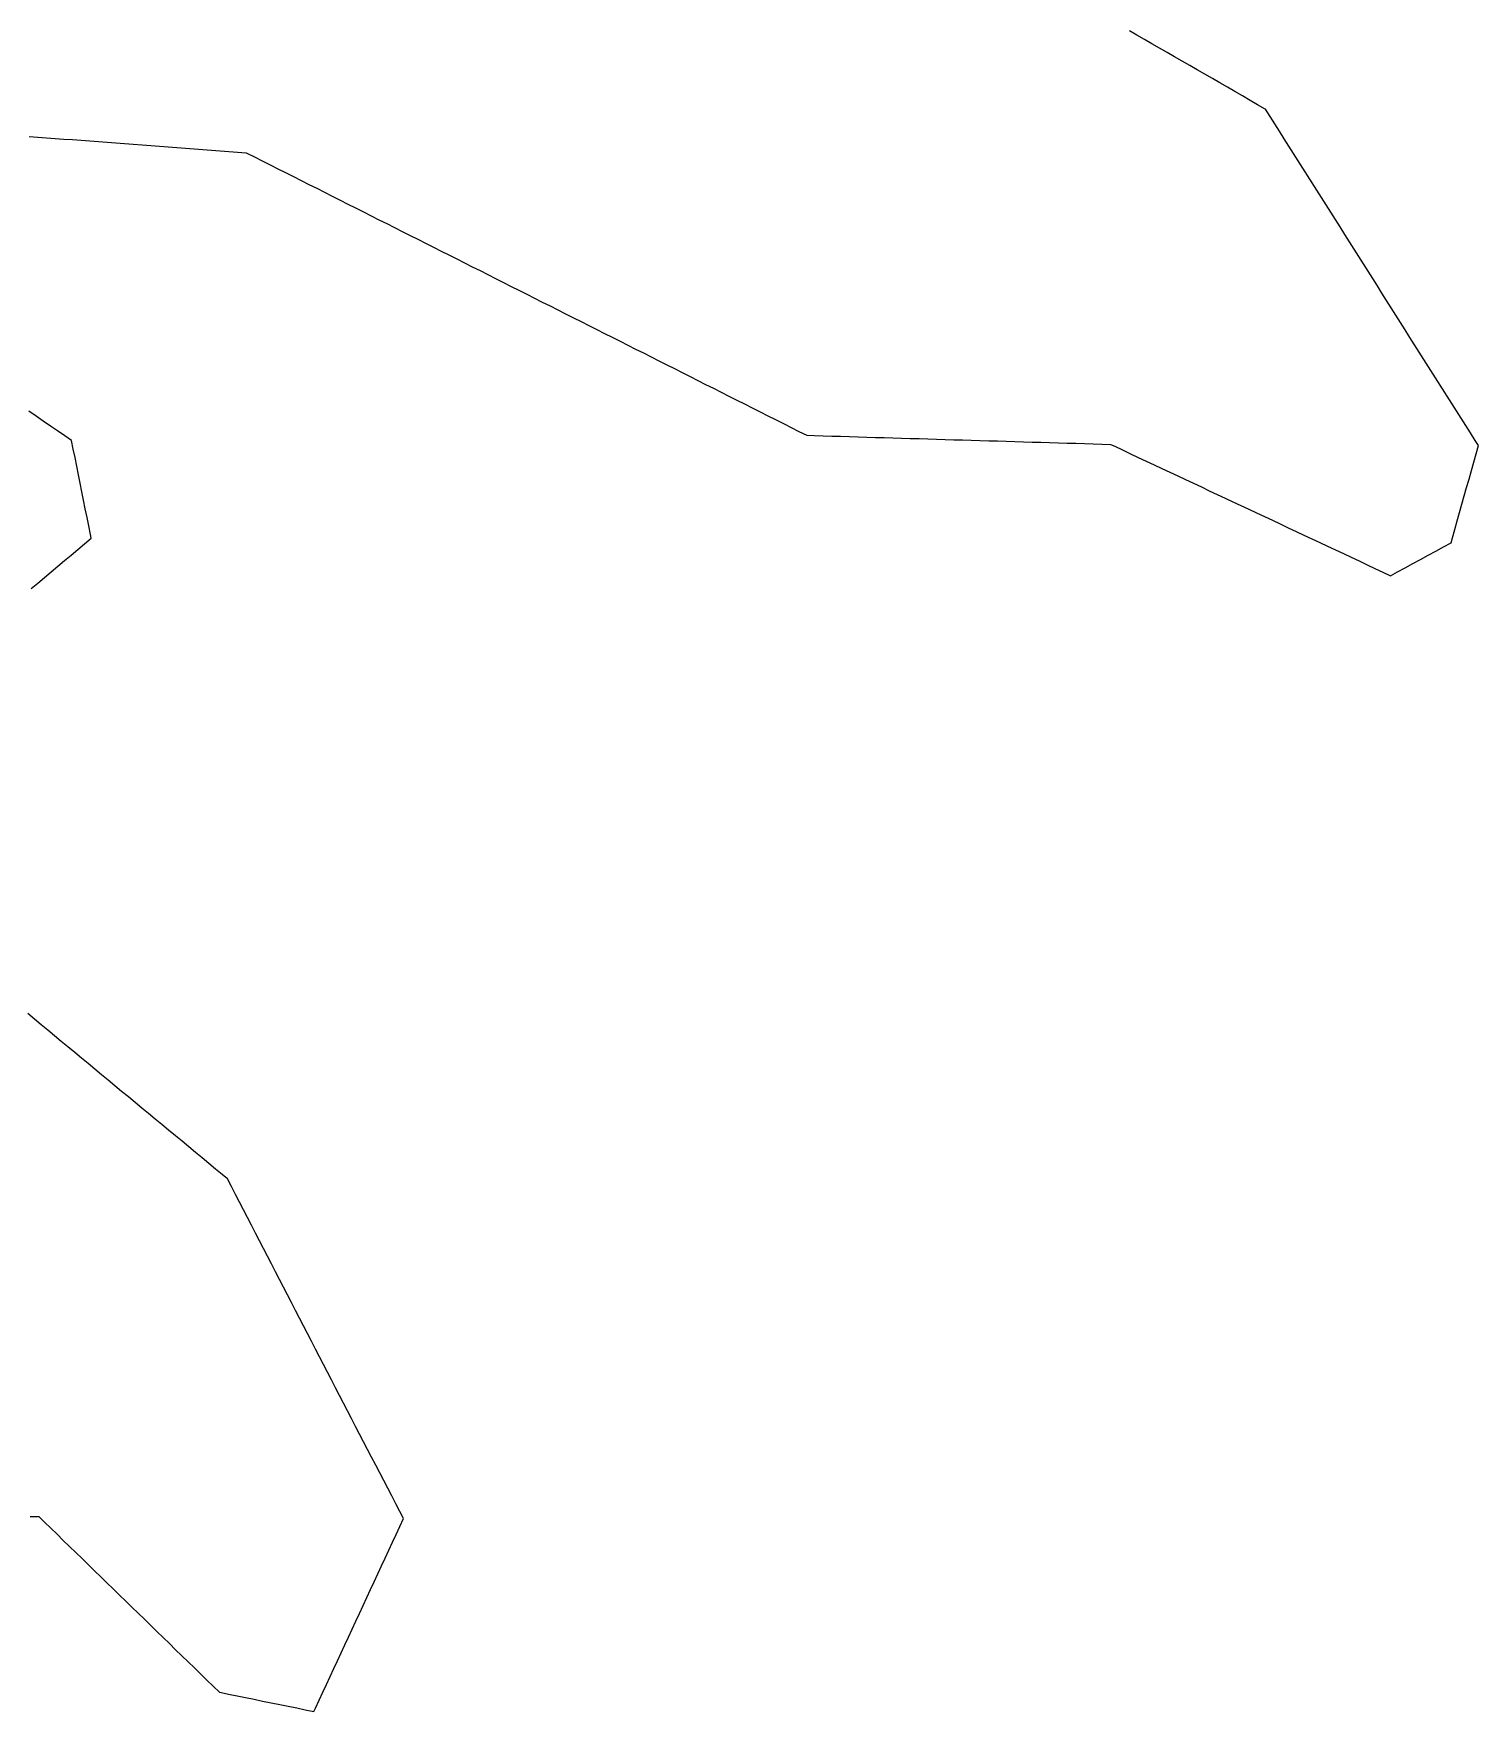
# Model space of a CAD drawing. Header units: millimetres. Extents: x 230 to 3347, y 514 to 5196.
# Drawn here: x 2990.5 to 3156.4, y 2073 to 2265.7 of the extents above; entities that cross this region are included whole.
import ezdxf

# ---------------------------------------------------------------- set-up
doc = ezdxf.new("R2010")
doc.units = ezdxf.units.MM
doc.layers.add('ALL_ISLANDS', color=7, linetype='Continuous')
doc.layers.add('OUTLINE_ISLAND_01', color=7, linetype='Continuous')

msp = doc.modelspace()

# ---------------------------------------------------------------- linework, layer by layer
at = {"layer": 'ALL_ISLANDS'}
for points in [[(2990.0049, 2253.9139), (2991.002, 2253.8383), (2991.9992, 2253.7627), (2992.9963, 2253.6871), (2993.9934, 2253.6115), (2994.9906, 2253.5359), (2995.9877, 2253.4603), (2996.9849, 2253.3847), (2997.982, 2253.3091), (2998.9791, 2253.2335), (2999.9763, 2253.1579), (3000.9734, 2253.0823), (3001.9705, 2253.0067), (3002.9677, 2252.9311), (3003.9648, 2252.8555), (3004.962, 2252.7799), (3005.9591, 2252.7043), (3006.9562, 2252.6287), (3007.9534, 2252.5531), (3008.9505, 2252.4775), (3009.9477, 2252.4019), (3010.9448, 2252.3263), (3011.9419, 2252.2507), (3012.9391, 2252.1751), (3013.9362, 2252.0995), (3014.9333, 2252.0239), (3014.9847, 2251.998), (3015.8776, 2251.5478), (3016.7705, 2251.0975), (3017.6634, 2250.6473), (3018.5564, 2250.197), (3019.4493, 2249.7468), (3020.3422, 2249.2966), (3021.2351, 2248.8463), (3022.128, 2248.3961), (3023.0209, 2247.9458), (3023.9138, 2247.4956), (3024.8067, 2247.0454), (3025.6996, 2246.5951), (3026.5925, 2246.1449), (3027.4854, 2245.6946), (3028.3783, 2245.2444), (3029.2712, 2244.7941), (3030.1641, 2244.3439), (3031.057, 2243.8937), (3031.95, 2243.4434), (3032.8429, 2242.9932), (3033.7358, 2242.5429), (3034.6287, 2242.0927), (3035.5216, 2241.6424), (3036.4145, 2241.1922), (3037.3074, 2240.742), (3038.2003, 2240.2917), (3039.0932, 2239.8415), (3039.9861, 2239.3912), (3040.879, 2238.941), (3041.7719, 2238.4908), (3042.6648, 2238.0405), (3043.5577, 2237.5903), (3044.4506, 2237.14), (3045.3436, 2236.6898), (3046.2365, 2236.2395), (3047.1294, 2235.7893), (3048.0223, 2235.3391), (3048.9152, 2234.8888), (3049.8081, 2234.4386), (3050.701, 2233.9883), (3051.5939, 2233.5381), (3052.4868, 2233.0879), (3053.3797, 2232.6376), (3054.2726, 2232.1874), (3055.1655, 2231.7371), (3056.0584, 2231.2869), (3056.9513, 2230.8366), (3057.8442, 2230.3864), (3058.7372, 2229.9362), (3059.6301, 2229.4859), (3060.523, 2229.0357), (3061.4159, 2228.5854), (3062.3088, 2228.1352), (3063.2017, 2227.685), (3064.0946, 2227.2347), (3064.9875, 2226.7845), (3065.8804, 2226.3342), (3066.7733, 2225.884), (3067.6662, 2225.4337), (3068.5591, 2224.9835), (3069.452, 2224.5333), (3070.3449, 2224.083), (3071.2378, 2223.6328), (3072.1308, 2223.1825), (3073.0237, 2222.7323), (3073.9166, 2222.2821), (3074.8095, 2221.8318), (3075.7024, 2221.3816), (3076.5953, 2220.9313), (3077.4882, 2220.4811), (3078.3811, 2220.0308), (3079.274, 2219.5806), (3080.1718, 2219.5539), (3081.1713, 2219.5241), (3082.1709, 2219.4943), (3083.1705, 2219.4645), (3084.17, 2219.4347), (3085.1696, 2219.4049), (3086.1691, 2219.3752), (3087.1687, 2219.3454), (3088.1682, 2219.3156), (3089.1678, 2219.2858), (3090.1673, 2219.256), (3091.1669, 2219.2263), (3092.1665, 2219.1965), (3093.166, 2219.1667), (3094.1656, 2219.1369), (3095.1651, 2219.1071), (3096.1647, 2219.0773), (3097.1642, 2219.0476), (3098.1638, 2219.0178), (3099.1634, 2218.988), (3100.1629, 2218.9582), (3101.1625, 2218.9284), (3102.162, 2218.8987), (3103.1616, 2218.8689), (3104.1611, 2218.8391), (3105.1607, 2218.8093), (3106.1603, 2218.7795), (3107.1598, 2218.7497), (3108.1594, 2218.72), (3109.1589, 2218.6902), (3110.1585, 2218.6604), (3111.158, 2218.6306), (3112.1576, 2218.6008), (3113.1571, 2218.571), (3114.1567, 2218.5413), (3114.6257, 2218.3211), (3115.5309, 2217.8961), (3116.4361, 2217.4711), (3117.3413, 2217.0461), (3118.2465, 2216.6211), (3119.1517, 2216.196), (3120.0569, 2215.771), (3120.962, 2215.346), (3121.8672, 2214.921), (3122.7724, 2214.496), (3123.6776, 2214.071), (3124.5828, 2213.646), (3125.488, 2213.221), (3126.3932, 2212.796), (3127.2984, 2212.371), (3128.2036, 2211.946), (3129.1088, 2211.521), (3130.014, 2211.096), (3130.9192, 2210.671), (3131.8243, 2210.246), (3132.7295, 2209.821), (3133.6347, 2209.396), (3134.5399, 2208.971), (3135.4451, 2208.546), (3136.3503, 2208.121), (3137.2555, 2207.696), (3138.1607, 2207.271), (3139.0659, 2206.846), (3139.9711, 2206.421), (3140.8763, 2205.996), (3141.7815, 2205.571), (3142.6867, 2205.146), (3143.5918, 2204.721), (3144.497, 2204.296), (3145.4022, 2203.871), (3146.3074, 2203.446), (3147.1099, 2203.8851), (3147.9871, 2204.3652), (3148.8643, 2204.8453), (3149.7415, 2205.3254), (3150.6188, 2205.8055), (3151.496, 2206.2855), (3152.3732, 2206.7656), (3153.2504, 2207.2457), (3153.4107, 2207.817), (3153.6808, 2208.7798), (3153.951, 2209.7426), (3154.2211, 2210.7054), (3154.4912, 2211.6682), (3154.7614, 2212.6311), (3155.0315, 2213.5939), (3155.3017, 2214.5567), (3155.5718, 2215.5195), (3155.8419, 2216.4824), (3156.1121, 2217.4452), (3156.3822, 2218.408), (3156.0068, 2219.0012), (3155.4721, 2219.8462), (3154.9374, 2220.6913), (3154.4027, 2221.5363), (3153.8679, 2222.3813), (3153.3332, 2223.2263), (3152.7985, 2224.0714), (3152.2637, 2224.9164), (3151.729, 2225.7614), (3151.1943, 2226.6064), (3150.6596, 2227.4515), (3150.1248, 2228.2965), (3149.5901, 2229.1415), (3149.0554, 2229.9865), (3148.5207, 2230.8316), (3147.9859, 2231.6766), (3147.4512, 2232.5216), (3146.9165, 2233.3666), (3146.3818, 2234.2117), (3145.847, 2235.0567), (3145.3123, 2235.9017), (3144.7776, 2236.7467), (3144.2429, 2237.5918), (3143.7081, 2238.4368), (3143.1734, 2239.2818), (3142.6387, 2240.1268), (3142.1039, 2240.9719), (3141.5692, 2241.8169), (3141.0345, 2242.6619), (3140.4998, 2243.5069), (3139.965, 2244.352), (3139.4303, 2245.197), (3138.8956, 2246.042), (3138.3609, 2246.887), (3137.8261, 2247.7321), (3137.2914, 2248.5771), (3136.7567, 2249.4221), (3136.222, 2250.2671), (3135.6872, 2251.1122), (3135.1525, 2251.9572), (3134.6178, 2252.8022), (3134.0831, 2253.6472), (3133.5483, 2254.4923), (3133.0136, 2255.3373), (3132.4789, 2256.1823), (3131.9442, 2257.0273), (3131.9023, 2257.0515), (3131.0362, 2257.5512), (3130.17, 2258.0509), (3129.3038, 2258.5506), (3128.4376, 2259.0504), (3127.5714, 2259.5501), (3126.7052, 2260.0498), (3125.8391, 2260.5496), (3124.9729, 2261.0493), (3124.1067, 2261.549), (3123.2405, 2262.0487), (3122.3743, 2262.5485), (3121.5081, 2263.0482), (3120.642, 2263.5479), (3119.7758, 2264.0476), (3118.9096, 2264.5474), (3118.0434, 2265.0471), (3117.1772, 2265.5468), (3116.311, 2266.0465)], [(2990.2425, 2201.9741), (2991.0088, 2202.6166), (2991.7751, 2203.2591), (2992.5414, 2203.9015), (2993.3077, 2204.544), (2994.074, 2205.1865), (2994.8403, 2205.829), (2995.6066, 2206.4715), (2996.3729, 2207.114), (2997.1392, 2207.7565), (2997.0516, 2208.1929), (2996.8549, 2209.1734), (2996.6582, 2210.1538), (2996.4614, 2211.1343), (2996.2647, 2212.1147), (2996.068, 2213.0952), (2995.8713, 2214.0757), (2995.6745, 2215.0561), (2995.4778, 2216.0366), (2995.2811, 2217.017), (2995.0843, 2217.9975), (2994.8876, 2218.9779), (2994.1072, 2219.5129), (2993.2825, 2220.0784), (2992.4577, 2220.6438), (2991.6329, 2221.2092), (2990.8081, 2221.7747), (2989.9833, 2222.3401)], [(2990.1149, 2095.4137), (2991.1148, 2095.4065), (2991.7836, 2094.7556), (2992.5002, 2094.0581), (2993.2167, 2093.3606), (2993.9333, 2092.6631), (2994.6499, 2091.9656), (2995.3665, 2091.2682), (2996.0831, 2090.5707), (2996.7997, 2089.8732), (2997.5163, 2089.1757), (2998.2329, 2088.4782), (2998.9495, 2087.7807), (2999.6661, 2087.0832), (3000.3827, 2086.3857), (3001.0993, 2085.6882), (3001.8158, 2084.9907), (3002.5324, 2084.2932), (3003.249, 2083.5957), (3003.9656, 2082.8982), (3004.6822, 2082.2007), (3005.3988, 2081.5032), (3006.1154, 2080.8058), (3006.832, 2080.1083), (3007.5486, 2079.4108), (3008.2652, 2078.7133), (3008.9818, 2078.0158), (3009.6984, 2077.3183), (3010.4149, 2076.6208), (3011.1315, 2075.9233), (3011.8481, 2075.2258), (3011.9178, 2075.2116), (3012.8977, 2075.0118), (3013.8775, 2074.812), (3014.8574, 2074.6122), (3015.8372, 2074.4125), (3016.817, 2074.2127), (3017.7969, 2074.0129), (3018.7767, 2073.8131), (3019.7566, 2073.6133), (3020.7364, 2073.4135), (3021.7162, 2073.2137), (3022.6961, 2073.014), (3022.8732, 2073.3957), (3023.294, 2074.3029), (3023.7148, 2075.21), (3024.1356, 2076.1172), (3024.5565, 2077.0243), (3024.9773, 2077.9315), (3025.3981, 2078.8386), (3025.8189, 2079.7458), (3026.2397, 2080.6529), (3026.6605, 2081.56), (3027.0814, 2082.4672), (3027.5022, 2083.3743), (3027.923, 2084.2815), (3028.3438, 2085.1886), (3028.7646, 2086.0958), (3029.1855, 2087.0029), (3029.6063, 2087.9101), (3030.0271, 2088.8172), (3030.4479, 2089.7243), (3030.8687, 2090.6315), (3031.2895, 2091.5386), (3031.7104, 2092.4458), (3032.1312, 2093.3529), (3032.552, 2094.2601), (3032.9728, 2095.1672), (3032.5491, 2095.986), (3032.0894, 2096.8741), (3031.6298, 2097.7622), (3031.1702, 2098.6503), (3030.7106, 2099.5384), (3030.2509, 2100.4265), (3029.7913, 2101.3147), (3029.3317, 2102.2028), (3028.872, 2103.0909), (3028.4124, 2103.979), (3027.9528, 2104.8671), (3027.4932, 2105.7552), (3027.0335, 2106.6433), (3026.5739, 2107.5314), (3026.1143, 2108.4195), (3025.6546, 2109.3077), (3025.195, 2110.1958), (3024.7354, 2111.0839), (3024.2758, 2111.972), (3023.8161, 2112.8601), (3023.3565, 2113.7482), (3022.8969, 2114.6363), (3022.4372, 2115.5244), (3021.9776, 2116.4125), (3021.518, 2117.3007), (3021.0584, 2118.1888), (3020.5987, 2119.0769), (3020.1391, 2119.965), (3019.6795, 2120.8531), (3019.2198, 2121.7412), (3018.7602, 2122.6293), (3018.3006, 2123.5174), (3017.841, 2124.4055), (3017.3813, 2125.2937), (3016.9217, 2126.1818), (3016.4621, 2127.0699), (3016.0024, 2127.958), (3015.5428, 2128.8461), (3015.0832, 2129.7342), (3014.6236, 2130.6223), (3014.1639, 2131.5104), (3013.7043, 2132.3985), (3013.2447, 2133.2867), (3012.785, 2134.1748), (3012.1881, 2134.6688), (3011.4176, 2135.3063), (3010.6472, 2135.9439), (3009.8768, 2136.5814), (3009.1064, 2137.219), (3008.336, 2137.8565), (3007.5656, 2138.4941), (3006.7952, 2139.1316), (3006.0247, 2139.7691), (3005.2543, 2140.4067), (3004.4839, 2141.0442), (3003.7135, 2141.6818), (3002.9431, 2142.3193), (3002.1727, 2142.9569), (3001.4023, 2143.5944), (3000.6318, 2144.2319), (2999.8614, 2144.8695), (2999.091, 2145.507), (2998.3206, 2146.1446), (2997.5502, 2146.7821), (2996.7798, 2147.4197), (2996.0094, 2148.0572), (2995.2389, 2148.6947), (2994.4685, 2149.3323), (2993.6981, 2149.9698), (2992.9277, 2150.6074), (2992.1573, 2151.2449), (2991.3869, 2151.8825), (2990.6164, 2152.52), (2989.846, 2153.1575)]]:
    msp.add_lwpolyline(points, dxfattribs=at)
at = {"layer": 'OUTLINE_ISLAND_01'}
for points in [[(2990.0049, 2253.9139), (2991.002, 2253.8383), (2991.9992, 2253.7627), (2992.9963, 2253.6871), (2993.9934, 2253.6115), (2994.9906, 2253.5359), (2995.9877, 2253.4603), (2996.9849, 2253.3847), (2997.982, 2253.3091), (2998.9791, 2253.2335), (2999.9763, 2253.1579), (3000.9734, 2253.0823), (3001.9705, 2253.0067), (3002.9677, 2252.9311), (3003.9648, 2252.8555), (3004.962, 2252.7799), (3005.9591, 2252.7043), (3006.9562, 2252.6287), (3007.9534, 2252.5531), (3008.9505, 2252.4775), (3009.9477, 2252.4019), (3010.9448, 2252.3263), (3011.9419, 2252.2507), (3012.9391, 2252.1751), (3013.9362, 2252.0995), (3014.9333, 2252.0239), (3014.9847, 2251.998), (3015.8776, 2251.5478), (3016.7705, 2251.0975), (3017.6634, 2250.6473), (3018.5564, 2250.197), (3019.4493, 2249.7468), (3020.3422, 2249.2966), (3021.2351, 2248.8463), (3022.128, 2248.3961), (3023.0209, 2247.9458), (3023.9138, 2247.4956), (3024.8067, 2247.0454), (3025.6996, 2246.5951), (3026.5925, 2246.1449), (3027.4854, 2245.6946), (3028.3783, 2245.2444), (3029.2712, 2244.7941), (3030.1641, 2244.3439), (3031.057, 2243.8937), (3031.95, 2243.4434), (3032.8429, 2242.9932), (3033.7358, 2242.5429), (3034.6287, 2242.0927), (3035.5216, 2241.6424), (3036.4145, 2241.1922), (3037.3074, 2240.742), (3038.2003, 2240.2917), (3039.0932, 2239.8415), (3039.9861, 2239.3912), (3040.879, 2238.941), (3041.7719, 2238.4908), (3042.6648, 2238.0405), (3043.5577, 2237.5903), (3044.4506, 2237.14), (3045.3436, 2236.6898), (3046.2365, 2236.2395), (3047.1294, 2235.7893), (3048.0223, 2235.3391), (3048.9152, 2234.8888), (3049.8081, 2234.4386), (3050.701, 2233.9883), (3051.5939, 2233.5381), (3052.4868, 2233.0879), (3053.3797, 2232.6376), (3054.2726, 2232.1874), (3055.1655, 2231.7371), (3056.0584, 2231.2869), (3056.9513, 2230.8366), (3057.8442, 2230.3864), (3058.7372, 2229.9362), (3059.6301, 2229.4859), (3060.523, 2229.0357), (3061.4159, 2228.5854), (3062.3088, 2228.1352), (3063.2017, 2227.685), (3064.0946, 2227.2347), (3064.9875, 2226.7845), (3065.8804, 2226.3342), (3066.7733, 2225.884), (3067.6662, 2225.4337), (3068.5591, 2224.9835), (3069.452, 2224.5333), (3070.3449, 2224.083), (3071.2378, 2223.6328), (3072.1308, 2223.1825), (3073.0237, 2222.7323), (3073.9166, 2222.2821), (3074.8095, 2221.8318), (3075.7024, 2221.3816), (3076.5953, 2220.9313), (3077.4882, 2220.4811), (3078.3811, 2220.0308), (3079.274, 2219.5806), (3080.1718, 2219.5539), (3081.1713, 2219.5241), (3082.1709, 2219.4943), (3083.1705, 2219.4645), (3084.17, 2219.4347), (3085.1696, 2219.4049), (3086.1691, 2219.3752), (3087.1687, 2219.3454), (3088.1682, 2219.3156), (3089.1678, 2219.2858), (3090.1673, 2219.256), (3091.1669, 2219.2263), (3092.1665, 2219.1965), (3093.166, 2219.1667), (3094.1656, 2219.1369), (3095.1651, 2219.1071), (3096.1647, 2219.0773), (3097.1642, 2219.0476), (3098.1638, 2219.0178), (3099.1634, 2218.988), (3100.1629, 2218.9582), (3101.1625, 2218.9284), (3102.162, 2218.8987), (3103.1616, 2218.8689), (3104.1611, 2218.8391), (3105.1607, 2218.8093), (3106.1603, 2218.7795), (3107.1598, 2218.7497), (3108.1594, 2218.72), (3109.1589, 2218.6902), (3110.1585, 2218.6604), (3111.158, 2218.6306), (3112.1576, 2218.6008), (3113.1571, 2218.571), (3114.1567, 2218.5413), (3114.6257, 2218.3211), (3115.5309, 2217.8961), (3116.4361, 2217.4711), (3117.3413, 2217.0461), (3118.2465, 2216.6211), (3119.1517, 2216.196), (3120.0569, 2215.771), (3120.962, 2215.346), (3121.8672, 2214.921), (3122.7724, 2214.496), (3123.6776, 2214.071), (3124.5828, 2213.646), (3125.488, 2213.221), (3126.3932, 2212.796), (3127.2984, 2212.371), (3128.2036, 2211.946), (3129.1088, 2211.521), (3130.014, 2211.096), (3130.9192, 2210.671), (3131.8243, 2210.246), (3132.7295, 2209.821), (3133.6347, 2209.396), (3134.5399, 2208.971), (3135.4451, 2208.546), (3136.3503, 2208.121), (3137.2555, 2207.696), (3138.1607, 2207.271), (3139.0659, 2206.846), (3139.9711, 2206.421), (3140.8763, 2205.996), (3141.7815, 2205.571), (3142.6867, 2205.146), (3143.5918, 2204.721), (3144.497, 2204.296), (3145.4022, 2203.871), (3146.3074, 2203.446), (3147.1099, 2203.8851), (3147.9871, 2204.3652), (3148.8643, 2204.8453), (3149.7415, 2205.3254), (3150.6188, 2205.8055), (3151.496, 2206.2855), (3152.3732, 2206.7656), (3153.2504, 2207.2457), (3153.4107, 2207.817), (3153.6808, 2208.7798), (3153.951, 2209.7426), (3154.2211, 2210.7054), (3154.4912, 2211.6682), (3154.7614, 2212.6311), (3155.0315, 2213.5939), (3155.3017, 2214.5567), (3155.5718, 2215.5195), (3155.8419, 2216.4824), (3156.1121, 2217.4452), (3156.3822, 2218.408), (3156.0068, 2219.0012), (3155.4721, 2219.8462), (3154.9374, 2220.6913), (3154.4027, 2221.5363), (3153.8679, 2222.3813), (3153.3332, 2223.2263), (3152.7985, 2224.0714), (3152.2637, 2224.9164), (3151.729, 2225.7614), (3151.1943, 2226.6064), (3150.6596, 2227.4515), (3150.1248, 2228.2965), (3149.5901, 2229.1415), (3149.0554, 2229.9865), (3148.5207, 2230.8316), (3147.9859, 2231.6766), (3147.4512, 2232.5216), (3146.9165, 2233.3666), (3146.3818, 2234.2117), (3145.847, 2235.0567), (3145.3123, 2235.9017), (3144.7776, 2236.7467), (3144.2429, 2237.5918), (3143.7081, 2238.4368), (3143.1734, 2239.2818), (3142.6387, 2240.1268), (3142.1039, 2240.9719), (3141.5692, 2241.8169), (3141.0345, 2242.6619), (3140.4998, 2243.5069), (3139.965, 2244.352), (3139.4303, 2245.197), (3138.8956, 2246.042), (3138.3609, 2246.887), (3137.8261, 2247.7321), (3137.2914, 2248.5771), (3136.7567, 2249.4221), (3136.222, 2250.2671), (3135.6872, 2251.1122), (3135.1525, 2251.9572), (3134.6178, 2252.8022), (3134.0831, 2253.6472), (3133.5483, 2254.4923), (3133.0136, 2255.3373), (3132.4789, 2256.1823), (3131.9442, 2257.0273), (3131.9023, 2257.0515), (3131.0362, 2257.5512), (3130.17, 2258.0509), (3129.3038, 2258.5506), (3128.4376, 2259.0504), (3127.5714, 2259.5501), (3126.7052, 2260.0498), (3125.8391, 2260.5496), (3124.9729, 2261.0493), (3124.1067, 2261.549), (3123.2405, 2262.0487), (3122.3743, 2262.5485), (3121.5081, 2263.0482), (3120.642, 2263.5479), (3119.7758, 2264.0476), (3118.9096, 2264.5474), (3118.0434, 2265.0471), (3117.1772, 2265.5468), (3116.311, 2266.0465)], [(2990.2425, 2201.9741), (2991.0088, 2202.6166), (2991.7751, 2203.2591), (2992.5414, 2203.9015), (2993.3077, 2204.544), (2994.074, 2205.1865), (2994.8403, 2205.829), (2995.6066, 2206.4715), (2996.3729, 2207.114), (2997.1392, 2207.7565), (2997.0516, 2208.1929), (2996.8549, 2209.1734), (2996.6582, 2210.1538), (2996.4614, 2211.1343), (2996.2647, 2212.1147), (2996.068, 2213.0952), (2995.8713, 2214.0757), (2995.6745, 2215.0561), (2995.4778, 2216.0366), (2995.2811, 2217.017), (2995.0843, 2217.9975), (2994.8876, 2218.9779), (2994.1072, 2219.5129), (2993.2825, 2220.0784), (2992.4577, 2220.6438), (2991.6329, 2221.2092), (2990.8081, 2221.7747), (2989.9833, 2222.3401)], [(2990.1149, 2095.4137), (2991.1148, 2095.4065), (2991.7836, 2094.7556), (2992.5002, 2094.0581), (2993.2167, 2093.3606), (2993.9333, 2092.6631), (2994.6499, 2091.9656), (2995.3665, 2091.2682), (2996.0831, 2090.5707), (2996.7997, 2089.8732), (2997.5163, 2089.1757), (2998.2329, 2088.4782), (2998.9495, 2087.7807), (2999.6661, 2087.0832), (3000.3827, 2086.3857), (3001.0993, 2085.6882), (3001.8158, 2084.9907), (3002.5324, 2084.2932), (3003.249, 2083.5957), (3003.9656, 2082.8982), (3004.6822, 2082.2007), (3005.3988, 2081.5032), (3006.1154, 2080.8058), (3006.832, 2080.1083), (3007.5486, 2079.4108), (3008.2652, 2078.7133), (3008.9818, 2078.0158), (3009.6984, 2077.3183), (3010.4149, 2076.6208), (3011.1315, 2075.9233), (3011.8481, 2075.2258), (3011.9178, 2075.2116), (3012.8977, 2075.0118), (3013.8775, 2074.812), (3014.8574, 2074.6122), (3015.8372, 2074.4125), (3016.817, 2074.2127), (3017.7969, 2074.0129), (3018.7767, 2073.8131), (3019.7566, 2073.6133), (3020.7364, 2073.4135), (3021.7162, 2073.2137), (3022.6961, 2073.014), (3022.8732, 2073.3957), (3023.294, 2074.3029), (3023.7148, 2075.21), (3024.1356, 2076.1172), (3024.5565, 2077.0243), (3024.9773, 2077.9315), (3025.3981, 2078.8386), (3025.8189, 2079.7458), (3026.2397, 2080.6529), (3026.6605, 2081.56), (3027.0814, 2082.4672), (3027.5022, 2083.3743), (3027.923, 2084.2815), (3028.3438, 2085.1886), (3028.7646, 2086.0958), (3029.1855, 2087.0029), (3029.6063, 2087.9101), (3030.0271, 2088.8172), (3030.4479, 2089.7243), (3030.8687, 2090.6315), (3031.2895, 2091.5386), (3031.7104, 2092.4458), (3032.1312, 2093.3529), (3032.552, 2094.2601), (3032.9728, 2095.1672), (3032.5491, 2095.986), (3032.0894, 2096.8741), (3031.6298, 2097.7622), (3031.1702, 2098.6503), (3030.7106, 2099.5384), (3030.2509, 2100.4265), (3029.7913, 2101.3147), (3029.3317, 2102.2028), (3028.872, 2103.0909), (3028.4124, 2103.979), (3027.9528, 2104.8671), (3027.4932, 2105.7552), (3027.0335, 2106.6433), (3026.5739, 2107.5314), (3026.1143, 2108.4195), (3025.6546, 2109.3077), (3025.195, 2110.1958), (3024.7354, 2111.0839), (3024.2758, 2111.972), (3023.8161, 2112.8601), (3023.3565, 2113.7482), (3022.8969, 2114.6363), (3022.4372, 2115.5244), (3021.9776, 2116.4125), (3021.518, 2117.3007), (3021.0584, 2118.1888), (3020.5987, 2119.0769), (3020.1391, 2119.965), (3019.6795, 2120.8531), (3019.2198, 2121.7412), (3018.7602, 2122.6293), (3018.3006, 2123.5174), (3017.841, 2124.4055), (3017.3813, 2125.2937), (3016.9217, 2126.1818), (3016.4621, 2127.0699), (3016.0024, 2127.958), (3015.5428, 2128.8461), (3015.0832, 2129.7342), (3014.6236, 2130.6223), (3014.1639, 2131.5104), (3013.7043, 2132.3985), (3013.2447, 2133.2867), (3012.785, 2134.1748), (3012.1881, 2134.6688), (3011.4176, 2135.3063), (3010.6472, 2135.9439), (3009.8768, 2136.5814), (3009.1064, 2137.219), (3008.336, 2137.8565), (3007.5656, 2138.4941), (3006.7952, 2139.1316), (3006.0247, 2139.7691), (3005.2543, 2140.4067), (3004.4839, 2141.0442), (3003.7135, 2141.6818), (3002.9431, 2142.3193), (3002.1727, 2142.9569), (3001.4023, 2143.5944), (3000.6318, 2144.2319), (2999.8614, 2144.8695), (2999.091, 2145.507), (2998.3206, 2146.1446), (2997.5502, 2146.7821), (2996.7798, 2147.4197), (2996.0094, 2148.0572), (2995.2389, 2148.6947), (2994.4685, 2149.3323), (2993.6981, 2149.9698), (2992.9277, 2150.6074), (2992.1573, 2151.2449), (2991.3869, 2151.8825), (2990.6164, 2152.52), (2989.846, 2153.1575)]]:
    msp.add_lwpolyline(points, dxfattribs=at)

doc.saveas('drawing.dxf')
